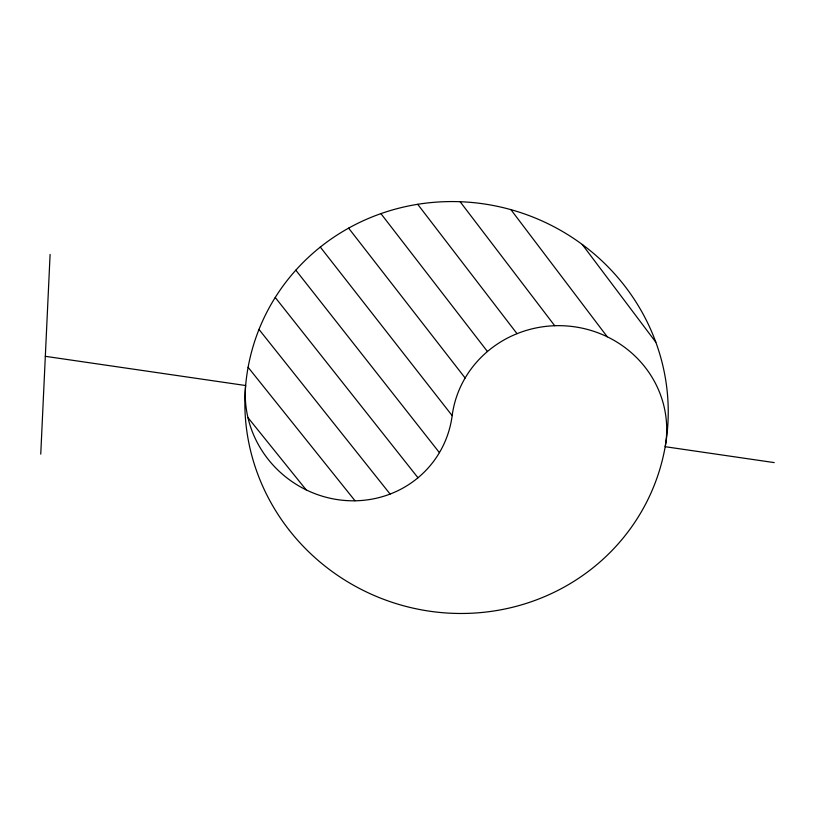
<?xml version="1.0" encoding="UTF-8"?>
<svg xmlns="http://www.w3.org/2000/svg" width="815" height="815" viewBox="0 0 815 815"><rect width="100%" height="100%" fill="white"/><g stroke="black" fill="none" stroke-linecap="round" stroke-linejoin="round"><path stroke-width="1.22" d="M40.75 454.128L50.092 254.433M45.324 356.318L245.641 385.526A105.308 100.877 34.8 0 0 338.001 499.697A105.308 100.877 34.8 0 0 452.162 415.64A107.712 103.332 2.7 0 1 574.779 326.835A107.712 103.332 2.7 0 1 665.193 446.702L774.25 462.604M247.943 417.596L306.175 489.866M248.106 367.29L355.045 500.797M258.997 329.443L390.1 494.063M275.236 297.465L417.983 477.773M295.825 270.173L439.417 452.631M320.315 247.077L452.162 415.64M348.626 228.139L465.131 377.997M380.921 213.632L487.441 351.51M417.708 204.3L517.026 333.681M460.129 201.723L554.709 325.725M510.923 209.659L607.257 336.789M582.277 244.48L655.831 342.208M289.437 530.433A212.45 205.176 19 0 0 652.642 489.194A212.45 205.176 19 0 0 427.58 202.945A212.45 205.176 19 0 0 289.437 530.433"/></g></svg>
